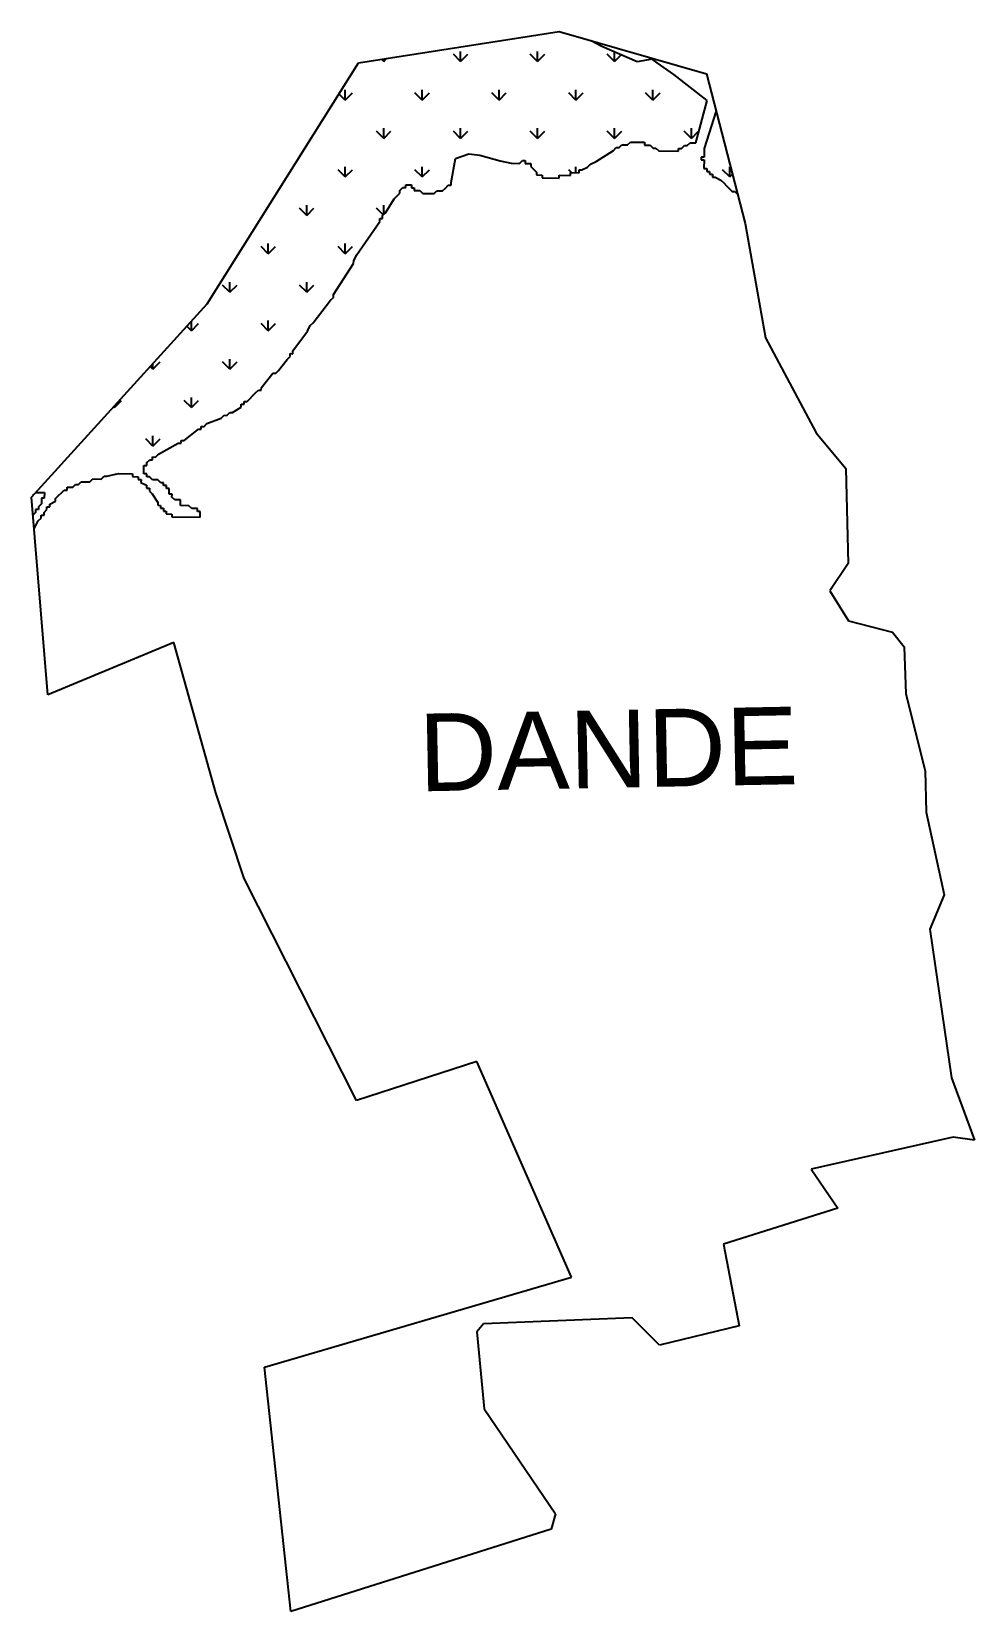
# Model space of a CAD drawing. Header units: metres. Extents: x 261640 to 262961, y 2166399 to 2168612.
import ezdxf

# ---------------------------------------------------------------- set-up
doc = ezdxf.new("R2010")
doc.units = ezdxf.units.M
for name, color, linetype in [('MANGROOVES', 112, 'Continuous'), ('village', 3, 'Continuous'), ('VILLAGE NAME', 250, 'Continuous')]:
    doc.layers.add(name, color=color, linetype=linetype)
doc.styles.get("Standard").update_dxf_attribs({"font": 'simplex.shx'})

msp = doc.modelspace()

# ---------------------------------------------------------------- linework, layer by layer
at = {"color": 3}
msp.add_line((262379.6, 2168612.2), (262586, 2168553.1), dxfattribs=at)
at = {"layer": 'MANGROOVES', "linetype": 'Continuous'}
for p, q in [((262241.4, 2168570.2), (262241.4, 2168584.5)), ((262349.2, 2168570.2), (262349.2, 2168584.5)), ((262457, 2168570.2), (262457, 2168583.7)), ((262133.7, 2168570.2), (262130.4, 2168573.5)), ((262133.7, 2168570.2), (262138.2, 2168574.7)), ((262133.7, 2168570.2), (262133.7, 2168574)), ((262241.4, 2168570.2), (262231.3, 2168580.3)), ((262241.4, 2168570.2), (262251.5, 2168580.3)), ((262349.2, 2168570.2), (262339.1, 2168580.3)), ((262349.2, 2168570.2), (262359.3, 2168580.3)), ((262457, 2168570.2), (262446.9, 2168580.3)), ((262457, 2168570.2), (262466.3, 2168579.6)), ((262079.8, 2168516.3), (262071, 2168525.1)), ((262079.8, 2168516.3), (262079.8, 2168530.6)), ((262079.8, 2168516.3), (262089.9, 2168526.4)), ((262187.6, 2168516.3), (262177.5, 2168526.4)), ((262187.6, 2168516.3), (262187.6, 2168530.6)), ((262187.6, 2168516.3), (262197.7, 2168526.4)), ((262295.3, 2168516.3), (262285.2, 2168526.4)), ((262295.3, 2168516.3), (262295.3, 2168530.6)), ((262295.3, 2168516.3), (262305.4, 2168526.4)), ((262403.1, 2168516.3), (262393, 2168526.4)), ((262403.1, 2168516.3), (262403.1, 2168530.6)), ((262403.1, 2168516.3), (262413.2, 2168526.4)), ((262510.8, 2168516.3), (262500.7, 2168526.4)), ((262510.8, 2168516.3), (262510.8, 2168530.6)), ((262510.8, 2168516.3), (262520.9, 2168526.4)), ((262133.7, 2168462.4), (262123.6, 2168472.5)), ((262133.7, 2168462.4), (262133.7, 2168476.7)), ((262133.7, 2168462.4), (262143.8, 2168472.5)), ((262241.4, 2168462.4), (262231.3, 2168472.5)), ((262241.4, 2168462.4), (262241.4, 2168476.7)), ((262241.4, 2168462.4), (262251.5, 2168472.5)), ((262349.2, 2168462.4), (262339.1, 2168472.5)), ((262349.2, 2168462.4), (262349.2, 2168476.7)), ((262349.2, 2168462.4), (262359.3, 2168472.5)), ((262457, 2168462.4), (262446.9, 2168472.5)), ((262457, 2168462.4), (262457, 2168476.7)), ((262457, 2168462.4), (262467.1, 2168472.5)), ((262564.7, 2168462.4), (262554.6, 2168472.5)), ((262564.7, 2168462.4), (262564.7, 2168476.7)), ((262564.7, 2168462.4), (262574.8, 2168472.5)), ((262079.8, 2168408.6), (262069.7, 2168418.7)), ((262079.8, 2168408.6), (262079.8, 2168422.9)), ((262079.8, 2168408.6), (262089.9, 2168418.7)), ((262187.6, 2168408.6), (262177.5, 2168418.7)), ((262187.6, 2168408.6), (262187.6, 2168422.9)), ((262187.6, 2168408.6), (262197.7, 2168418.7)), ((262397, 2168414.6), (262393, 2168418.7)), ((262403.1, 2168414.6), (262403.1, 2168422.9)), ((262618.6, 2168408.6), (262608.5, 2168418.7)), ((262618.6, 2168408.6), (262618.6, 2168422.9)), ((262618.6, 2168408.6), (262622.4, 2168412.4)), ((262025.9, 2168354.7), (262015.8, 2168364.8)), ((262025.9, 2168354.7), (262025.9, 2168369)), ((262025.9, 2168354.7), (262036, 2168364.8)), ((262133.2, 2168355.2), (262123.6, 2168364.8)), ((262133.7, 2168355.7), (262133.7, 2168369)), ((261972, 2168300.8), (261961.9, 2168310.9)), ((261972, 2168300.8), (261972, 2168315.1)), ((261972, 2168300.8), (261982.1, 2168310.9)), ((262079.8, 2168300.8), (262069.7, 2168310.9)), ((262079.8, 2168300.8), (262079.8, 2168315.1)), ((262079.8, 2168300.8), (262089.9, 2168310.9)), ((261918.1, 2168246.9), (261908, 2168257)), ((261918.1, 2168246.9), (261918.1, 2168261.2)), ((261918.1, 2168246.9), (261928.3, 2168257)), ((262025.9, 2168246.9), (262015.8, 2168257)), ((262025.9, 2168246.9), (262025.9, 2168261.2)), ((262025.9, 2168246.9), (262036, 2168257)), ((261864.3, 2168193), (261864.3, 2168206.3)), ((261972, 2168193), (261972, 2168207.3)), ((261864.3, 2168193), (261858, 2168199.3)), ((261864.3, 2168193), (261874.4, 2168203.1)), ((261972, 2168193), (261961.9, 2168203.1)), ((261972, 2168193), (261982.1, 2168203.1)), ((261810.4, 2168139.2), (261806.6, 2168142.9)), ((261810.4, 2168139.2), (261820.5, 2168149.3)), ((261810.4, 2168139.2), (261810.4, 2168147)), ((261918.1, 2168139.2), (261908, 2168149.3)), ((261918.1, 2168139.2), (261918.1, 2168153.4)), ((261918.1, 2168139.2), (261928.3, 2168149.3)), ((261756.5, 2168085.3), (261766.6, 2168095.4)), ((261864.3, 2168085.3), (261854.2, 2168095.4)), ((261864.3, 2168085.3), (261864.3, 2168099.6)), ((261864.3, 2168085.3), (261874.4, 2168095.4)), ((261756.5, 2168085.3), (261755.3, 2168086.4)), ((261756.5, 2168085.3), (261756.5, 2168087.7)), ((261810.4, 2168031.4), (261800.3, 2168041.5)), ((261810.4, 2168031.4), (261810.4, 2168045.7)), ((261810.4, 2168031.4), (261820.5, 2168041.5)), ((261756.5, 2167991.6), (261756.5, 2167991.8))]:
    msp.add_line(p, q, dxfattribs=at)
at = {"layer": 'MANGROOVES'}
for p, q in [((262439.2, 2168591.5), (262424.5, 2168599.3)), ((262489, 2168569.6), (262439.2, 2168591.5)), ((262509.7, 2168573.3), (262489, 2168569.6)), ((262516.6, 2168568.3), (262509.7, 2168573.3)), ((262540.3, 2168552.1), (262516.6, 2168568.3)), ((262586.8, 2168515.7), (262540.3, 2168552.1)), ((262570.9, 2168456.3), (262586.8, 2168515.7)), ((262599.4, 2168501.3), (262582.7, 2168448.2)), ((262455.5, 2168445.8), (262459.5, 2168449.7)), ((262459.5, 2168449.7), (262463.5, 2168449.6)), ((262463.5, 2168449.6), (262467.5, 2168453.6)), ((262467.5, 2168453.6), (262475.4, 2168453.5)), ((262475.4, 2168453.5), (262479.5, 2168457.4)), ((262479.5, 2168457.4), (262499.3, 2168457.1)), ((262499.3, 2168457.1), (262499.3, 2168453.2)), ((262499.3, 2168453.2), (262507.2, 2168453.1)), ((262507.2, 2168453.1), (262511.2, 2168449)), ((262550.9, 2168448.6), (262554.9, 2168452.5)), ((262554.9, 2168452.5), (262558.9, 2168452.4)), ((262558.9, 2168452.4), (262562.9, 2168456.4)), ((262562.9, 2168456.4), (262570.9, 2168456.3)), ((262228.2, 2168400.8), (262234.5, 2168434.2)), ((262234.5, 2168434.2), (262252.8, 2168440.8)), ((262252.8, 2168440.8), (262268.3, 2168439.1)), ((262268.3, 2168439.1), (262296.9, 2168431.3)), ((262296.9, 2168431.3), (262312.1, 2168427.6)), ((262312.1, 2168427.6), (262324, 2168427.5)), ((262324, 2168427.5), (262328, 2168431.4)), ((262328, 2168431.4), (262332, 2168431.4)), ((262332, 2168431.4), (262332, 2168427.4)), ((262332, 2168427.4), (262339.9, 2168427.3)), ((262339.9, 2168427.3), (262339.9, 2168423.3)), ((262423.4, 2168426.3), (262431.4, 2168430.1)), ((262431.4, 2168430.1), (262455.5, 2168445.8)), ((262511.2, 2168449), (262515.1, 2168449)), ((262515.1, 2168449), (262519.1, 2168445)), ((262519.1, 2168445), (262546.9, 2168444.6)), ((262546.9, 2168444.6), (262546.9, 2168448.6)), ((262546.9, 2168448.6), (262550.9, 2168448.6)), ((262582.6, 2168436.2), (262578.6, 2168436.3)), ((262578.6, 2168436.3), (262578.6, 2168432.3)), ((262578.6, 2168432.3), (262582.5, 2168432.3)), ((262582.5, 2168432.3), (262582.4, 2168420.3)), ((262582.7, 2168448.2), (262582.6, 2168436.2)), ((262339.9, 2168423.3), (262343.8, 2168419.3)), ((262343.8, 2168419.3), (262347.7, 2168415.3)), ((262347.7, 2168415.3), (262347.7, 2168411.3)), ((262347.7, 2168411.3), (262355.6, 2168411.2)), ((262355.6, 2168411.2), (262355.6, 2168407.2)), ((262355.6, 2168407.2), (262379.4, 2168406.9)), ((262379.4, 2168406.9), (262379.5, 2168410.9)), ((262379.5, 2168410.9), (262395.4, 2168410.7)), ((262395.4, 2168410.7), (262395.4, 2168414.7)), ((262395.4, 2168414.7), (262407.4, 2168414.5)), ((262407.4, 2168414.5), (262407.4, 2168418.5)), ((262407.4, 2168418.5), (262411.4, 2168418.5)), ((262411.4, 2168418.5), (262419.4, 2168422.3)), ((262419.4, 2168422.3), (262423.4, 2168426.3)), ((262582.4, 2168420.3), (262586.4, 2168420.3)), ((262586.4, 2168420.3), (262586.3, 2168416.3)), ((262586.3, 2168416.3), (262590.3, 2168416.3)), ((262590.3, 2168416.3), (262590.2, 2168412.3)), ((262590.2, 2168412.3), (262594.2, 2168412.2)), ((262594.2, 2168412.2), (262594.2, 2168408.3)), ((262594.2, 2168408.3), (262598.2, 2168408.2)), ((262598.2, 2168408.2), (262606.1, 2168404.1)), ((262148.4, 2168377.9), (262156.5, 2168385.8)), ((262156.5, 2168389.7), (262160.6, 2168393.7)), ((262156.5, 2168385.8), (262156.5, 2168389.7)), ((262160.6, 2168393.7), (262164.5, 2168393.6)), ((262164.5, 2168393.6), (262164.6, 2168397.6)), ((262164.6, 2168397.6), (262172.5, 2168397.5)), ((262172.5, 2168397.5), (262172.5, 2168393.5)), ((262172.5, 2168393.5), (262176.5, 2168393.5)), ((262176.5, 2168393.5), (262176.4, 2168389.5)), ((262176.4, 2168389.5), (262184.4, 2168389.4)), ((262184.4, 2168389.4), (262188.3, 2168385.4)), ((262188.3, 2168385.4), (262204.2, 2168385.2)), ((262204.2, 2168385.2), (262208.2, 2168389.1)), ((262208.2, 2168389.1), (262216.2, 2168389)), ((262216.2, 2168389), (262220.2, 2168392.9)), ((262220.2, 2168392.9), (262224.2, 2168396.9)), ((262224.2, 2168396.9), (262228.2, 2168396.8)), ((262228.2, 2168396.8), (262228.2, 2168400.8)), ((262606.1, 2168404.1), (262610, 2168400.1)), ((262610, 2168400.1), (262613.9, 2168396.1)), ((262613.9, 2168396.1), (262621.8, 2168388)), ((262621.8, 2168388), (262625.7, 2168388)), ((262625.7, 2168388), (262629.7, 2168384)), ((262629.7, 2168384), (262629.8, 2168384)), ((262136.3, 2168358.2), (262148.4, 2168377.9)), ((262095.8, 2168299), (262128.2, 2168346.3)), ((262128.2, 2168346.3), (262128.2, 2168350.3)), ((262128.2, 2168350.3), (262132.2, 2168350.3)), ((262132.2, 2168354.3), (262136.3, 2168358.2)), ((262132.2, 2168350.3), (262132.2, 2168354.3)), ((262091.7, 2168291.1), (262095.8, 2168299)), ((262063.3, 2168243.7), (262091.6, 2168287.1)), ((262091.6, 2168287.1), (262091.7, 2168291.1)), ((262035, 2168204.3), (262059.2, 2168235.8)), ((262059.2, 2168235.8), (262063.2, 2168239.8)), ((262063.2, 2168239.8), (262063.3, 2168243.7)), ((262006.6, 2168164.9), (262026.9, 2168192.5)), ((262026.9, 2168192.5), (262030.9, 2168200.4)), ((262030.9, 2168200.4), (262035, 2168204.3)), ((262006.6, 2168160.9), (262006.6, 2168164.9)), ((261986.4, 2168137.3), (261998.5, 2168153)), ((261998.5, 2168153), (262002.6, 2168157)), ((262002.6, 2168157), (262002.6, 2168161)), ((262002.6, 2168161), (262006.6, 2168160.9)), ((261962.3, 2168113.7), (261978.4, 2168133.4)), ((261978.4, 2168133.4), (261982.4, 2168133.4)), ((261982.4, 2168133.4), (261986.4, 2168137.3)), ((261942.2, 2168094.1), (261954.2, 2168105.9)), ((261954.2, 2168105.9), (261958.3, 2168109.8)), ((261958.3, 2168109.8), (261962.2, 2168109.7)), ((261962.2, 2168109.7), (261962.3, 2168113.7)), ((261906.1, 2168070.7), (261910.1, 2168074.6)), ((261910.1, 2168074.6), (261914.1, 2168074.5)), ((261914.1, 2168074.5), (261918.1, 2168078.5)), ((261918.1, 2168078.5), (261922.1, 2168078.4)), ((261922.1, 2168078.4), (261934.1, 2168086.2)), ((261934.1, 2168086.2), (261934.2, 2168090.2)), ((261934.2, 2168090.2), (261938.1, 2168090.2)), ((261938.1, 2168090.2), (261938.2, 2168094.1)), ((261938.2, 2168094.1), (261942.2, 2168094.1)), ((261854, 2168039.5), (261874.1, 2168055.1)), ((261874.1, 2168055.1), (261878.1, 2168055.1)), ((261878.1, 2168055.1), (261878.1, 2168059.1)), ((261878.1, 2168059.1), (261882.1, 2168059)), ((261882.1, 2168059), (261886.1, 2168062.9)), ((261886.1, 2168062.9), (261906.1, 2168070.7)), ((261818, 2168020), (261846, 2168035.6)), ((261846, 2168035.6), (261850, 2168035.5)), ((261850, 2168035.5), (261850, 2168039.5)), ((261850, 2168039.5), (261854, 2168039.5)), ((261801.9, 2168008.3), (261806, 2168012.2)), ((261801.9, 2168004.3), (261801.9, 2168008.3)), ((261806, 2168012.2), (261809.9, 2168012.2)), ((261809.9, 2168012.2), (261810, 2168016.2)), ((261810, 2168016.2), (261814, 2168016.1)), ((261814, 2168016.1), (261818, 2168020)), ((261722.1, 2167981.4), (261726.1, 2167985.4)), ((261726.1, 2167985.4), (261738, 2167985.2)), ((261738, 2167985.2), (261742, 2167989.1)), ((261742, 2167989.1), (261746, 2167989.1)), ((261746, 2167989.1), (261762, 2167992.9)), ((261762, 2167992.9), (261781.9, 2167992.6)), ((261781.9, 2167992.6), (261781.8, 2167988.7)), ((261781.8, 2167988.7), (261789.8, 2167988.6)), ((261789.8, 2167988.6), (261789.7, 2167984.6)), ((261789.7, 2167984.6), (261793.7, 2167984.5)), ((261797.8, 2167992.4), (261797.9, 2168004.4)), ((261801.7, 2167992.4), (261797.8, 2167992.4)), ((261797.9, 2168004.4), (261801.9, 2168004.3)), ((261801.7, 2167988.4), (261801.7, 2167992.4)), ((261805.7, 2167988.4), (261801.7, 2167988.4)), ((261809.6, 2167984.3), (261805.7, 2167988.4)), ((261642.3, 2167962.5), (261646.3, 2167966.4)), ((261646.3, 2167966.4), (261658.3, 2167966.3)), ((261658.3, 2167966.3), (261658.2, 2167958.3)), ((261678.1, 2167962.1), (261682.1, 2167966)), ((261682.1, 2167966), (261686.1, 2167969.9)), ((261686.1, 2167969.9), (261690.1, 2167969.9)), ((261690.1, 2167969.9), (261690.2, 2167973.9)), ((261690.2, 2167973.9), (261698.1, 2167973.8)), ((261698.1, 2167973.8), (261702.1, 2167977.7)), ((261702.1, 2167977.7), (261706.1, 2167977.6)), ((261706.1, 2167977.6), (261710.1, 2167981.6)), ((261710.1, 2167981.6), (261722.1, 2167981.4)), ((261793.7, 2167984.5), (261793.6, 2167980.6)), ((261793.6, 2167980.6), (261801.5, 2167976.5)), ((261801.5, 2167976.5), (261801.5, 2167972.5)), ((261801.5, 2167972.5), (261805.5, 2167972.5)), ((261805.5, 2167972.5), (261805.4, 2167968.5)), ((261805.4, 2167968.5), (261809.3, 2167964.5)), ((261809.3, 2167964.5), (261817.2, 2167952.4)), ((261817.5, 2167984.2), (261809.6, 2167984.3)), ((261821.5, 2167980.2), (261817.5, 2167984.2)), ((261825.4, 2167980.2), (261821.5, 2167980.2)), ((261825.4, 2167976.2), (261825.4, 2167980.2)), ((261829.4, 2167976.1), (261825.4, 2167976.2)), ((261829.3, 2167972.2), (261829.4, 2167976.1)), ((261833.3, 2167972.1), (261829.3, 2167972.2)), ((261833.2, 2167964.2), (261833.3, 2167972.1)), ((261837.2, 2167964.1), (261833.2, 2167964.2)), ((261837.1, 2167960.1), (261837.2, 2167964.1)), ((261650, 2167942.5), (261646, 2167942.6)), ((261646, 2167942.6), (261646, 2167938.6)), ((261650.1, 2167946.5), (261650, 2167942.5)), ((261654.1, 2167950.4), (261650.1, 2167946.5)), ((261654.2, 2167958.4), (261654.1, 2167950.4)), ((261658.2, 2167958.3), (261654.2, 2167958.4)), ((261657.9, 2167938.5), (261661.9, 2167942.4)), ((261661.9, 2167942.4), (261662, 2167946.4)), ((261662, 2167946.4), (261666, 2167946.3)), ((261666, 2167950.3), (261674, 2167954.2)), ((261666, 2167946.3), (261666, 2167950.3)), ((261674, 2167954.2), (261674.1, 2167958.2)), ((261674.1, 2167958.2), (261678.1, 2167962.1)), ((261817.2, 2167952.4), (261817.1, 2167948.5)), ((261817.1, 2167948.5), (261821.1, 2167948.4)), ((261821.1, 2167948.4), (261821, 2167944.4)), ((261821, 2167944.4), (261825, 2167944.4)), ((261825, 2167944.4), (261825, 2167940.4)), ((261825, 2167940.4), (261828.9, 2167940.4)), ((261828.9, 2167940.4), (261828.9, 2167936.4)), ((261841.1, 2167956.1), (261837.1, 2167960.1)), ((261849, 2167956), (261841.1, 2167956.1)), ((261848.9, 2167948.1), (261849, 2167956)), ((261860.8, 2167947.9), (261848.9, 2167948.1)), ((261864.8, 2167943.9), (261860.8, 2167947.9)), ((261872.7, 2167943.8), (261864.8, 2167943.9)), ((261872.7, 2167939.8), (261872.7, 2167943.8)), ((261646, 2167938.6), (261642, 2167934.7)), ((261644.1, 2167915.5), (261649.8, 2167926.6)), ((261649.8, 2167926.6), (261653.8, 2167930.6)), ((261653.8, 2167930.6), (261653.9, 2167934.5)), ((261653.9, 2167934.5), (261657.9, 2167934.5)), ((261657.9, 2167934.5), (261657.9, 2167938.5)), ((261828.9, 2167936.4), (261836.8, 2167936.3)), ((261836.8, 2167936.3), (261836.8, 2167932.3)), ((261836.8, 2167932.3), (261876.5, 2167931.8)), ((261876.6, 2167939.8), (261872.7, 2167939.8)), ((261876.5, 2167931.8), (261876.6, 2167939.8))]:
    msp.add_line(p, q, dxfattribs=at)
at = {"layer": 'village', "color": 3}
for p, q in [((262098.2, 2168568.5), (262379.6, 2168612.2)), ((261886.4, 2168230.6), (262098.2, 2168568.5)), ((262586, 2168553.1), (262640.3, 2168343.4)), ((262640.3, 2168343.4), (262668.7, 2168183.2)), ((261640.4, 2167960.1), (261886.4, 2168230.6)), ((262668.7, 2168183.2), (262739.6, 2168050.2)), ((262739.6, 2168050.2), (262781, 2168000.2)), ((262781, 2168000.2), (262784.6, 2167867.1)), ((261663.2, 2167683.1), (261640.4, 2167960.1)), ((262784.6, 2167867.1), (262758.7, 2167828.9)), ((262758.7, 2167828.9), (262784.9, 2167786.7)), ((262784.9, 2167786.7), (262846.5, 2167770.6)), ((262846.5, 2167770.6), (262863, 2167750.2)), ((261839.8, 2167756.3), (261663.2, 2167683.1)), ((261898.7, 2167545.8), (261839.8, 2167756.3)), ((262863, 2167750.2), (262865.3, 2167684.4)), ((262865.3, 2167684.4), (262892.1, 2167576.5)), ((262892.1, 2167576.5), (262893.7, 2167518.6)), ((261938.2, 2167425.5), (261898.7, 2167545.8)), ((262893.7, 2167518.6), (262918.8, 2167402.6)), ((262095.7, 2167114.6), (261938.2, 2167425.5)), ((262918.8, 2167402.6), (262898.8, 2167354.5)), ((262898.8, 2167354.5), (262929.3, 2167146.3)), ((262264.1, 2167169.3), (262095.7, 2167114.6)), ((262396.7, 2166867), (262264.1, 2167169.3)), ((262929.3, 2167146.3), (262961.2, 2167058.9)), ((262931.7, 2167063.5), (262732.6, 2167018.5)), ((262961.2, 2167058.9), (262931.7, 2167063.5)), ((262732.6, 2167018.5), (262770.1, 2166963.9)), ((262770.1, 2166963.9), (262609.7, 2166913.3)), ((262609.7, 2166913.3), (262631.9, 2166798.8)), ((261966.6, 2166740.9), (262396.7, 2166867)), ((262273.6, 2166801.9), (262264.4, 2166790.6)), ((262264.4, 2166790.6), (262274.6, 2166682.6)), ((262481.8, 2166810), (262273.6, 2166801.9)), ((262520, 2166772), (262481.8, 2166810)), ((262631.9, 2166798.8), (262520, 2166772)), ((262003.5, 2166398.9), (261966.6, 2166740.9)), ((262274.6, 2166682.6), (262374.4, 2166535.5)), ((262374.4, 2166535.5), (262368.2, 2166514.2)), ((262368.2, 2166514.2), (262003.5, 2166398.9))]:
    msp.add_line(p, q, dxfattribs=at)

# ---------------------------------------------------------------- texts
at = {"layer": 'VILLAGE NAME', "insert": (262181.6, 2167656.4), "char_height": 108.748, "attachment_point": 1, "rotation": 1.1028}
msp.add_mtext_dynamic_manual_height_columns('{\\fArial|b0|i0|c0|p34;DANDE}', width=726.929, gutter_width=543.7, heights=[0], dxfattribs=at)

doc.saveas('drawing.dxf')
